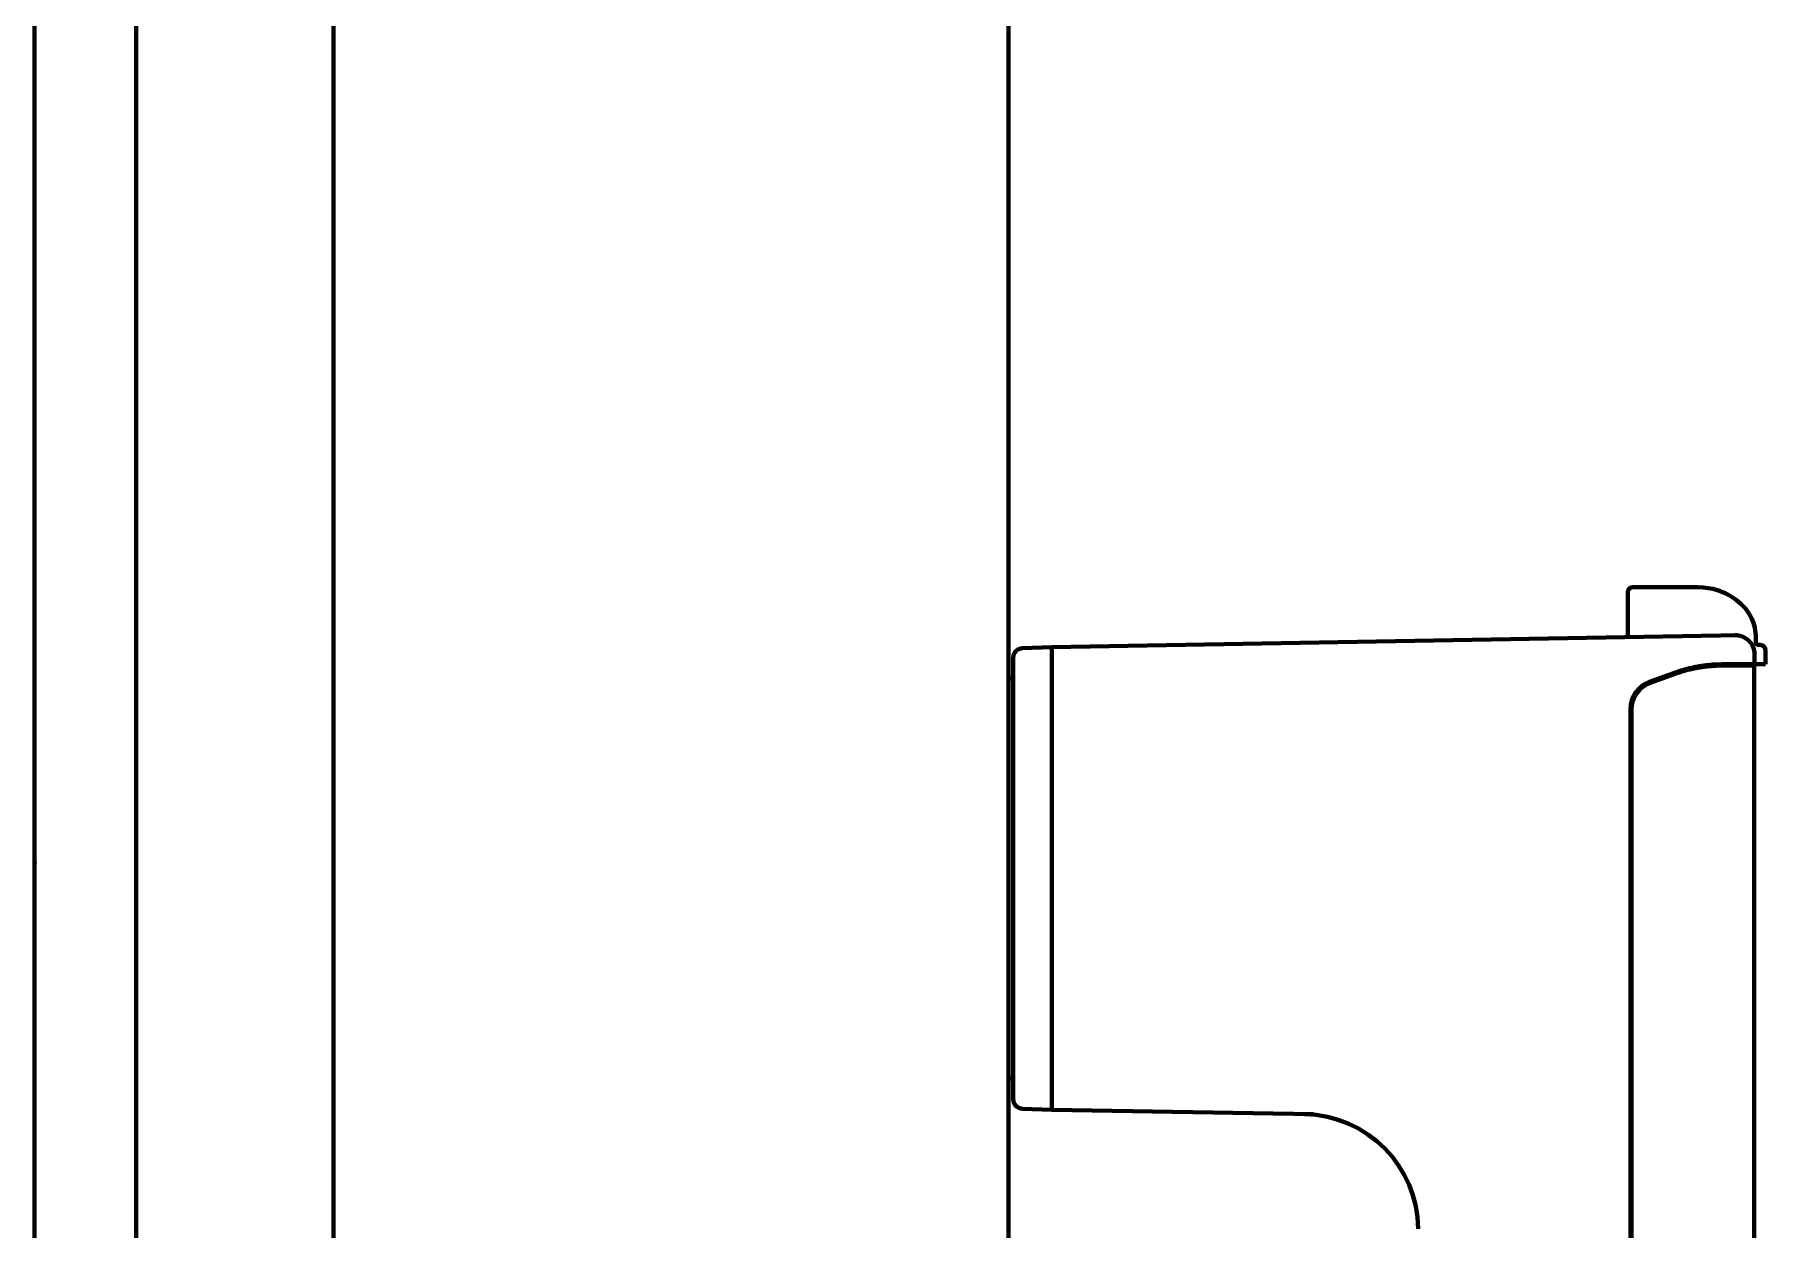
# Model space of a CAD drawing. Header units: inches. Extents: x -2983 to 7024, y 422 to 5529.
# Drawn here: x 5213.2 to 5392.7, y 3087.5 to 3211.5 of the extents above; entities that cross this region are included whole.
import ezdxf

# ---------------------------------------------------------------- set-up
doc = ezdxf.new("R2010")
doc.units = ezdxf.units.IN

msp = doc.modelspace()

# ---------------------------------------------------------------- linework, layer by layer
at = {"linetype": 'Continuous', "lineweight": 70}
for p, q in [((5213.23, 3937.29), (5213.23, 2272.09)), ((5244.23, 2297.89), (5244.23, 3935.89)), ((5314.23, 2287.89), (5314.23, 3935.89)), ((5223.75, 3885.94), (5223.75, 2538.64)), ((5379.97, 3154.12), (5378.98, 3154.12)), ((5385.65, 3154.12), (5379.97, 3154.12)), ((5385.73, 3154.12), (5385.65, 3154.12)), ((5378.48, 3153.62), (5378.48, 3148.94)), ((5318.73, 3147.89), (5386.08, 3149.07)), ((5386.08, 3149.07), (5388.1, 3149.1)), ((5388.1, 3149.1), (5389.58, 3149.13)), ((5391.73, 3148.37), (5391.73, 3149.12)), ((5318.73, 3147.89), (5315.7, 3147.79)), ((5391.61, 3146.37), (5391.61, 3147.13)), ((5391.98, 3148.12), (5392.23, 3148.12)), ((5392.23, 3148.12), (5392.23, 3148.12)), ((5392.73, 3146.12), (5392.73, 3147.62)), ((5380.71, 3144.29), (5383.25, 3145.21)), ((5380.73, 3144.19), (5383.21, 3145.09)), ((5380.8, 3144.19), (5383.29, 3145.09)), ((5388.38, 3145.99), (5387.67, 3145.99)), ((5388.38, 3146.12), (5389.83, 3146.12)), ((5389.96, 3145.99), (5388.38, 3145.99)), ((5389.83, 3146.12), (5391.36, 3146.12)), ((5391.56, 3145.99), (5389.96, 3145.99)), ((5391.65, 3146.12), (5391.36, 3146.12)), ((5391.56, 3145.99), (5391.56, 3025.89)), ((5391.65, 3146.12), (5391.71, 3146.12)), ((5391.96, 3146.12), (5391.71, 3146.12)), ((5392.23, 3146.12), (5391.96, 3146.12)), ((5392.73, 3146.12), (5392.23, 3146.12)), ((5392.73, 3146.12), (5392.73, 3146.12)), ((5314.73, 3144.63), (5314.23, 3144.63)), ((5378.73, 2966.79), (5378.73, 3141.47)), ((5378.78, 2966.85), (5378.78, 3141.41)), ((5378.86, 2966.85), (5378.86, 3141.41)), ((5314.73, 3124.07), (5314.73, 3124.23)), ((5318.73, 3124.07), (5318.73, 3124.23)), ((5314.23, 3103.15), (5314.73, 3103.15)), ((5318.73, 3099.89), (5315.7, 3100)), ((5345.86, 3099.42), (5318.73, 3099.89))]:
    msp.add_line(p, q, dxfattribs=at)
for centre, radius, start, end in [((5378.98, 3153.62), 0.5, 90, 180), ((5315.73, 3146.79), 1, 92, 180), ((5391.98, 3148.37), 0.25, 180, 270), ((5392.23, 3147.62), 0.5, 0, 90), ((5381.73, 3141.47), 3, 110, 180), ((5315.73, 3101), 1, 180, 268), ((5344.73, 3087.44), 12, 0.4104, 89)]:
    msp.add_arc(centre, radius, start, end, dxfattribs=at)
for centre, major_axis, ratio, start_param, end_param in [((5388.38, 3131.12), (-15, 0), 1, 4.956748, 5.061455), ((5388.38, 3131.03), (0, 14.97), 0.996917, 0.249261, 0.348036), ((5381.73, 3141.41), (0, 2.96), 0.996917, 0.348075, 1.570796), ((5381.81, 3141.41), (0, 2.96), 0.996917, 0.348075, 1.570796)]:
    msp.add_ellipse(centre, major_axis=major_axis, ratio=ratio, start_param=start_param, end_param=end_param, dxfattribs=at)
for points, knots in [([(5391.73, 3149.12), (5391.69, 3149.86), (5391.32, 3151.32), (5389.18, 3153.47), (5387.2, 3154.08), (5385.73, 3154.12)], [0, 0, 0, 0, 0.244195, 0.538911, 1, 1, 1, 1]), ([(5389.58, 3149.13), (5389.71, 3149.13), (5389.84, 3149.12), (5390.04, 3149.08), (5390.1, 3149.07), (5390.2, 3149.04), (5390.23, 3149.03), (5390.29, 3149.01), (5390.32, 3149), (5390.48, 3148.94), (5390.59, 3148.88), (5390.73, 3148.79), (5390.76, 3148.77), (5390.81, 3148.73), (5390.84, 3148.71), (5390.92, 3148.65), (5390.97, 3148.6), (5391.11, 3148.46), (5391.19, 3148.36), (5391.29, 3148.23), (5391.3, 3148.2), (5391.34, 3148.14), (5391.36, 3148.11), (5391.4, 3148.02), (5391.46, 3147.91), (5391.51, 3147.78), (5391.53, 3147.69), (5391.54, 3147.65), (5391.56, 3147.59), (5391.57, 3147.56), (5391.6, 3147.39), (5391.61, 3147.26), (5391.61, 3147.13)], [0, 0, 0, 0, 0.125, 0.125, 0.1875, 0.1875, 0.21875, 0.21875, 0.25, 0.25, 0.375, 0.375, 0.40625, 0.40625, 0.4375, 0.4375, 0.5, 0.5, 0.625, 0.625, 0.65625, 0.65625, 0.6875, 0.6875, 0.75, 0.8125, 0.8125, 0.84375, 0.84375, 0.875, 0.875, 1, 1, 1, 1]), ([(5314.73, 3124.23), (5314.73, 3124.96), (5314.73, 3125.7), (5314.73, 3127.16), (5314.73, 3128.61), (5314.73, 3130.02), (5314.73, 3131.42), (5314.73, 3132.11), (5314.73, 3133.13), (5314.73, 3133.55), (5314.73, 3133.97), (5314.73, 3134.14), (5314.73, 3134.22), (5314.73, 3134.47), (5314.73, 3134.64), (5314.73, 3135.13), (5314.73, 3135.45), (5314.73, 3135.93), (5314.73, 3136.09), (5314.73, 3136.41), (5314.73, 3136.57), (5314.73, 3137.34), (5314.73, 3137.94), (5314.73, 3139.09), (5314.73, 3139.64), (5314.73, 3140.43), (5314.73, 3140.69), (5314.73, 3141.07), (5314.73, 3141.19), (5314.73, 3141.37), (5314.73, 3141.43), (5314.73, 3141.55), (5314.73, 3141.61), (5314.73, 3142.15), (5314.73, 3142.59), (5314.73, 3143.41), (5314.73, 3143.8), (5314.73, 3144.32), (5314.73, 3144.49), (5314.73, 3144.72), (5314.73, 3144.8), (5314.73, 3144.95), (5314.73, 3145.02), (5314.73, 3145.38), (5314.73, 3145.62), (5314.73, 3146.04), (5314.73, 3146.4), (5314.73, 3146.61), (5314.73, 3146.69), (5314.73, 3146.7), (5314.73, 3146.71), (5314.73, 3146.73), (5314.73, 3146.75), (5314.73, 3146.78), (5314.73, 3146.79), (5314.73, 3146.79)], [0, 0, 0, 0, 0.062533, 0.062533, 0.125065, 0.187598, 0.187598, 0.25013, 0.25013, 0.281397, 0.289213, 0.289213, 0.29703, 0.29703, 0.312663, 0.312663, 0.343929, 0.343929, 0.359562, 0.359562, 0.375196, 0.375196, 0.437728, 0.437728, 0.500261, 0.500261, 0.531527, 0.531527, 0.54716, 0.54716, 0.554977, 0.554977, 0.562793, 0.562793, 0.625326, 0.625326, 0.687859, 0.687859, 0.719125, 0.719125, 0.734758, 0.734758, 0.750391, 0.750391, 0.812924, 0.812924, 0.875456, 0.937989, 0.937989, 0.945806, 0.945806, 0.953622, 0.969255, 0.969255, 1, 1, 1, 1]), ([(5318.73, 3124.23), (5318.73, 3127.41), (5318.73, 3133.68), (5318.73, 3141.51), (5318.73, 3146.69), (5318.73, 3147.89), (5318.73, 3147.89)], [0, 0, 0, 0, 0.250016, 0.500033, 0.750049, 1, 1, 1, 1]), ([(5384.7, 3145.53), (5384.78, 3145.55), (5384.87, 3145.57), (5385, 3145.6), (5385.04, 3145.61), (5385.12, 3145.63), (5385.16, 3145.64), (5385.37, 3145.69), (5385.54, 3145.72), (5385.87, 3145.78), (5386.03, 3145.81), (5386.36, 3145.85), (5386.52, 3145.88), (5386.71, 3145.9), (5386.75, 3145.9), (5386.83, 3145.91), (5386.87, 3145.92), (5386.99, 3145.93), (5387.06, 3145.93), (5387.29, 3145.95), (5387.44, 3145.96), (5387.72, 3145.98), (5387.86, 3145.98), (5388.13, 3145.99), (5388.26, 3145.99), (5388.38, 3145.99)], [0, 0, 0, 0, 0.0625, 0.0625, 0.09375, 0.09375, 0.125, 0.125, 0.25, 0.25, 0.375, 0.375, 0.5, 0.5, 0.53125, 0.53125, 0.5625, 0.5625, 0.625, 0.625, 0.75, 0.75, 0.875, 0.875, 1, 1, 1, 1]), ([(5384.75, 3145.67), (5384.83, 3145.69), (5384.92, 3145.71), (5385.09, 3145.75), (5385.17, 3145.77), (5385.42, 3145.82), (5385.75, 3145.89), (5386.08, 3145.94), (5386.32, 3145.98), (5386.4, 3145.99), (5386.56, 3146.01), (5386.64, 3146.02), (5386.87, 3146.04), (5387.02, 3146.06), (5387.32, 3146.08), (5387.46, 3146.09), (5387.74, 3146.1), (5387.87, 3146.11), (5388.04, 3146.11), (5388.07, 3146.11), (5388.13, 3146.11), (5388.23, 3146.12), (5388.32, 3146.12), (5388.38, 3146.12)], [0, 0, 0, 0, 0.0625, 0.0625, 0.125, 0.125, 0.25, 0.375, 0.375, 0.4375, 0.4375, 0.5, 0.5, 0.625, 0.625, 0.75, 0.75, 0.875, 0.875, 0.90625, 0.90625, 0.9375, 1, 1, 1, 1]), ([(5391.61, 3146.37), (5391.61, 3146.35), (5391.61, 3146.33), (5391.61, 3146.31), (5391.61, 3146.3), (5391.6, 3146.29), (5391.6, 3146.28), (5391.59, 3146.26), (5391.58, 3146.24), (5391.57, 3146.22), (5391.56, 3146.21), (5391.55, 3146.2), (5391.55, 3146.2), (5391.53, 3146.18), (5391.52, 3146.17), (5391.5, 3146.15), (5391.49, 3146.15), (5391.47, 3146.14), (5391.46, 3146.14), (5391.44, 3146.13), (5391.43, 3146.13), (5391.42, 3146.12), (5391.4, 3146.12), (5391.38, 3146.12), (5391.36, 3146.12)], [0, 0, 0, 0, 0.125, 0.125, 0.1875, 0.1875, 0.25, 0.25, 0.375, 0.375, 0.4375, 0.4375, 0.5, 0.5, 0.625, 0.625, 0.6875, 0.6875, 0.75, 0.8125, 0.8125, 0.875, 0.875, 1, 1, 1, 1]), ([(5314.73, 3101), (5314.73, 3101), (5314.73, 3101), (5314.73, 3101), (5314.73, 3101.01), (5314.73, 3101.02), (5314.73, 3101.04), (5314.73, 3101.07), (5314.73, 3101.18), (5314.73, 3101.28), (5314.73, 3101.57), (5314.73, 3101.74), (5314.73, 3102.07), (5314.73, 3102.18), (5314.73, 3102.34), (5314.73, 3102.37), (5314.73, 3102.44), (5314.73, 3102.54), (5314.73, 3102.64), (5314.73, 3103), (5314.73, 3103.32), (5314.73, 3103.86), (5314.73, 3104.05), (5314.73, 3104.34), (5314.73, 3104.44), (5314.73, 3104.65), (5314.73, 3104.75), (5314.73, 3105.28), (5314.73, 3105.73), (5314.73, 3106.7), (5314.73, 3107.21), (5314.73, 3108.02), (5314.73, 3108.3), (5314.73, 3108.65), (5314.73, 3108.73), (5314.73, 3108.87), (5314.73, 3109.09), (5314.73, 3109.31), (5314.73, 3110.05), (5314.73, 3110.66), (5314.73, 3111.92), (5314.73, 3112.57), (5314.73, 3113.41), (5314.73, 3113.66), (5314.73, 3113.92), (5314.73, 3114.09), (5314.73, 3114.18), (5314.73, 3114.61), (5314.73, 3114.96), (5314.73, 3116), (5314.73, 3116.71), (5314.73, 3118.14), (5314.73, 3118.87), (5314.73, 3119.97), (5314.73, 3120.34), (5314.73, 3120.89), (5314.73, 3121.08), (5314.73, 3121.45), (5314.73, 3121.64), (5314.73, 3122.57), (5314.73, 3123.32), (5314.73, 3124.07)], [0, 0, 0, 0, 0.007768, 0.01558, 0.01558, 0.031206, 0.031206, 0.062458, 0.062458, 0.12496, 0.12496, 0.187463, 0.187463, 0.218715, 0.218715, 0.226528, 0.226528, 0.23434, 0.249966, 0.249966, 0.312469, 0.312469, 0.34372, 0.34372, 0.359346, 0.359346, 0.374972, 0.374972, 0.437475, 0.437475, 0.499977, 0.499977, 0.531229, 0.531229, 0.539042, 0.539042, 0.546855, 0.56248, 0.56248, 0.624983, 0.624983, 0.687486, 0.687486, 0.703112, 0.710924, 0.710924, 0.718737, 0.718737, 0.749989, 0.749989, 0.812492, 0.812492, 0.874994, 0.874994, 0.906246, 0.906246, 0.921871, 0.921871, 0.937497, 0.937497, 1, 1, 1, 1])]:
    msp.add_open_spline(points, degree=3, knots=knots, dxfattribs=at)
msp.add_open_spline([(5318.73, 3099.89), (5318.73, 3099.89), (5318.73, 3101.12), (5318.73, 3106.39), (5318.73, 3114.38), (5318.73, 3120.8), (5318.73, 3124.07)], degree=3, dxfattribs=at)
msp.add_point((5213.23, 3125.49), dxfattribs=at)

doc.saveas('drawing.dxf')
